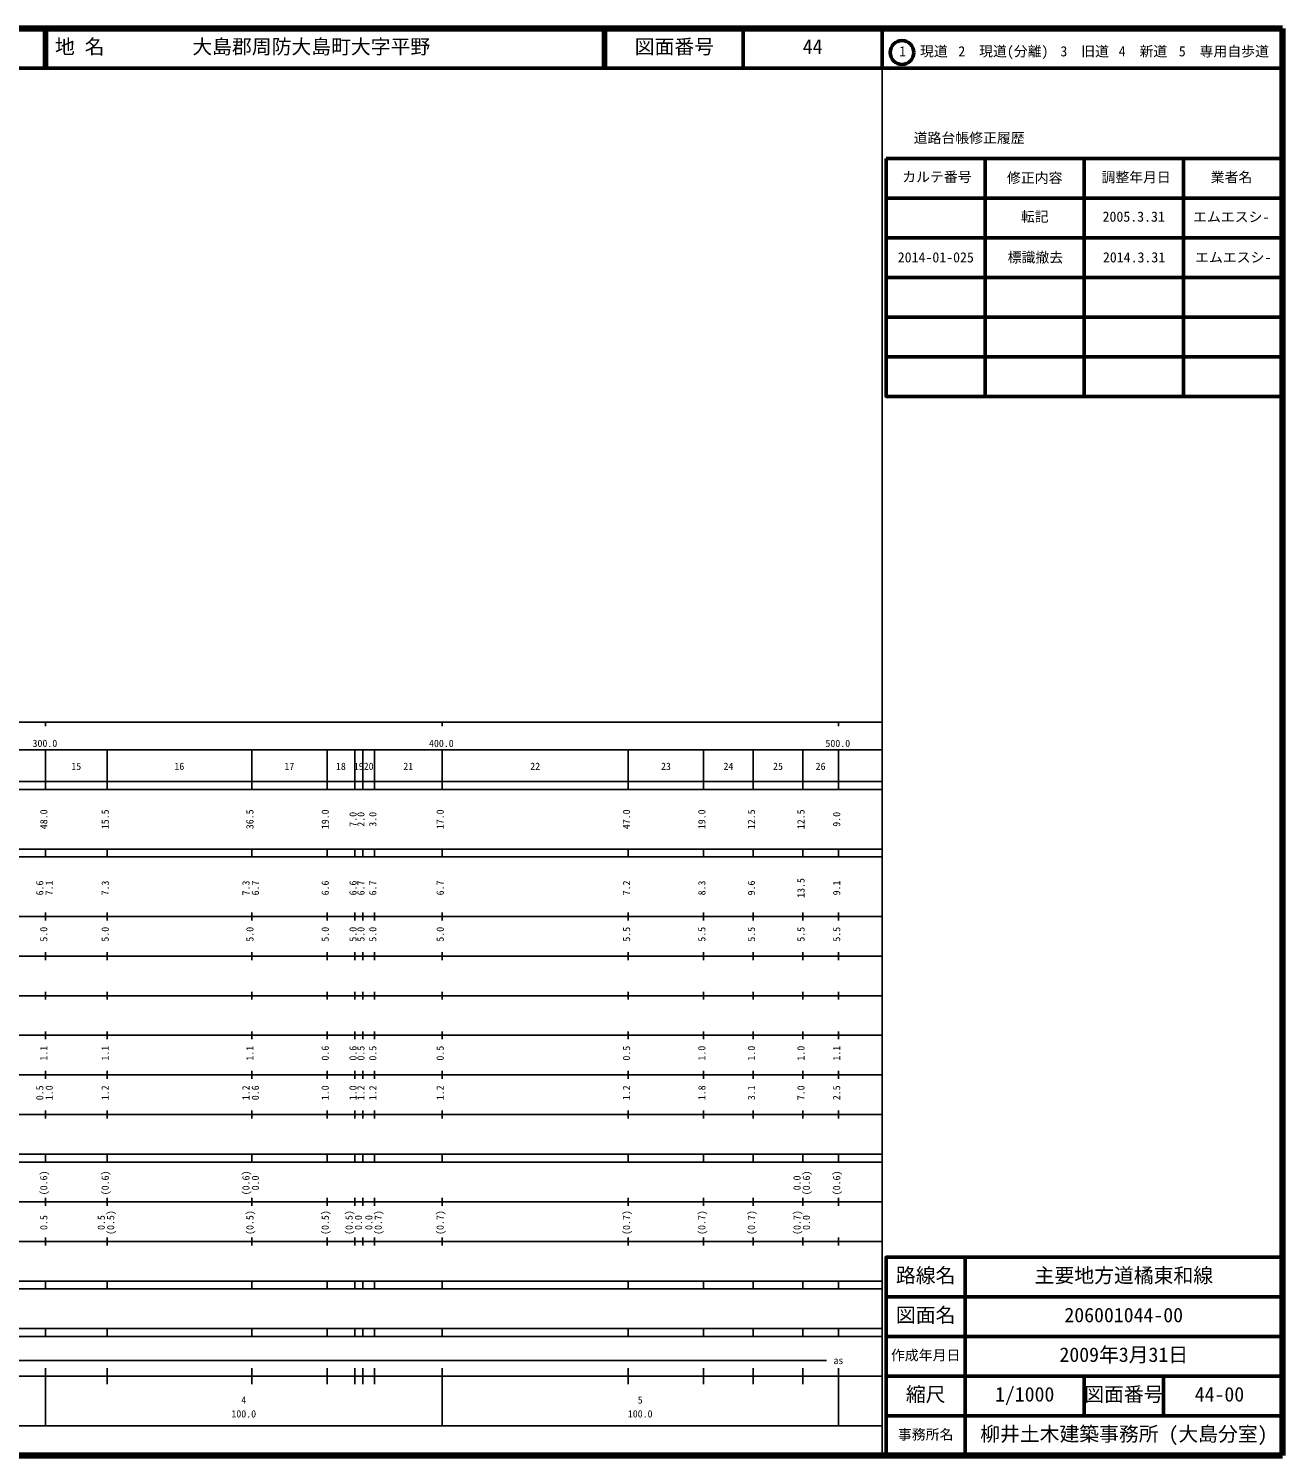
# Model space of a CAD drawing. Units: millimetres on the paper. Extents: x 40 to 680, y 20 to 380.
# Drawn here: x 363.7 to 680, y 20 to 380 of the extents above; entities that cross this region are included whole.
import ezdxf
from ezdxf.enums import TextEntityAlignment as Align

# ---------------------------------------------------------------- set-up
doc = ezdxf.new("R2010")
doc.units = ezdxf.units.MM
for name, color, linetype, lineweight in [('M-TTL', 2, 'Continuous', 140), ('M-TTL-BAND', 7, 'Continuous', 25), ('M-TTL-FRAM', 2, 'Continuous', 50), ('M-TTL-LINE', 7, 'Continuous', 50)]:
    doc.layers.add(name, color=color, linetype=linetype, lineweight=lineweight)
doc.layers.add('M-TTL-TXT', color=7, linetype='Continuous')
doc.styles.add('ＭＳ ゴシック', font='')
doc.styles.get('ＭＳ ゴシック').set_extended_font_data('MS Gothic')

msp = doc.modelspace()

# ---------------------------------------------------------------- linework, layer by layer
at = {"layer": 'M-TTL'}
for p, q in [((680, 380), (40, 380)), ((680, 20), (680, 380)), ((40, 20), (680, 20))]:
    msp.add_line(p, q, dxfattribs=at)
at = {"layer": 'M-TTL-BAND'}
for p, q in [((579, 20), (579, 370)), ((40, 205), (579, 205)), ((368, 205), (368, 204)), ((468, 205), (468, 204)), ((568, 205), (568, 204)), ((68, 198), (579, 198)), ((368, 188), (368, 198)), ((383.5, 188), (383.5, 198)), ((420, 188), (420, 198)), ((439, 188), (439, 198)), ((446, 188), (446, 198)), ((448, 188), (448, 198)), ((451, 188), (451, 198)), ((468, 188), (468, 198)), ((515, 188), (515, 198)), ((534, 188), (534, 198)), ((546.5, 188), (546.5, 198)), ((559, 188), (559, 198)), ((568, 188), (568, 198)), ((40, 190), (579, 190)), ((40, 188), (579, 188)), ((40, 173), (579, 173)), ((368, 171), (368, 173)), ((383.5, 171), (383.5, 173)), ((420, 171), (420, 173)), ((439, 171), (439, 173)), ((446, 171), (446, 173)), ((448, 171), (448, 173)), ((451, 171), (451, 173)), ((468, 171), (468, 173)), ((515, 171), (515, 173)), ((534, 171), (534, 173)), ((546.5, 171), (546.5, 173)), ((559, 171), (559, 173)), ((568, 171), (568, 173)), ((40, 171), (579, 171)), ((40, 156), (579, 156)), ((368, 155), (368, 157)), ((383.5, 155), (383.5, 157)), ((420, 155), (420, 157)), ((439, 155), (439, 157)), ((446, 155), (446, 157)), ((448, 155), (448, 157)), ((451, 155), (451, 157)), ((468, 155), (468, 157)), ((515, 155), (515, 157)), ((534, 155), (534, 157)), ((546.5, 155), (546.5, 157)), ((559, 155), (559, 157)), ((568, 155), (568, 157)), ((46, 146), (579, 146)), ((368, 145), (368, 147)), ((383.5, 145), (383.5, 147)), ((420, 145), (420, 147)), ((439, 145), (439, 147)), ((446, 145), (446, 147)), ((448, 145), (448, 147)), ((451, 145), (451, 147)), ((468, 145), (468, 147)), ((515, 145), (515, 147)), ((534, 145), (534, 147)), ((546.5, 145), (546.5, 147)), ((559, 145), (559, 147)), ((568, 145), (568, 147)), ((368, 135), (368, 137)), ((383.5, 135), (383.5, 137)), ((420, 135), (420, 137)), ((439, 135), (439, 137)), ((446, 135), (446, 137)), ((448, 135), (448, 137)), ((451, 135), (451, 137)), ((468, 135), (468, 137)), ((515, 135), (515, 137)), ((534, 135), (534, 137)), ((546.5, 135), (546.5, 137)), ((559, 135), (559, 137)), ((568, 135), (568, 137)), ((52, 136), (579, 136)), ((46, 126), (579, 126)), ((368, 125), (368, 127)), ((383.5, 125), (383.5, 127)), ((420, 125), (420, 127)), ((439, 125), (439, 127)), ((446, 125), (446, 127)), ((448, 125), (448, 127)), ((451, 125), (451, 127)), ((468, 125), (468, 127)), ((515, 125), (515, 127)), ((534, 125), (534, 127)), ((546.5, 125), (546.5, 127)), ((559, 125), (559, 127)), ((568, 125), (568, 127)), ((52, 116), (579, 116)), ((368, 115), (368, 117)), ((383.5, 115), (383.5, 117)), ((420, 115), (420, 117)), ((439, 115), (439, 117)), ((446, 115), (446, 117)), ((448, 115), (448, 117)), ((451, 115), (451, 117)), ((468, 115), (468, 117)), ((515, 115), (515, 117)), ((534, 115), (534, 117)), ((546.5, 115), (546.5, 117)), ((559, 115), (559, 117)), ((568, 115), (568, 117)), ((46, 106), (579, 106)), ((368, 105), (368, 107)), ((383.5, 105), (383.5, 107)), ((420, 105), (420, 107)), ((439, 105), (439, 107)), ((446, 105), (446, 107)), ((448, 105), (448, 107)), ((451, 105), (451, 107)), ((468, 105), (468, 107)), ((515, 105), (515, 107)), ((534, 105), (534, 107)), ((546.5, 105), (546.5, 107)), ((559, 105), (559, 107)), ((568, 105), (568, 107)), ((40, 96), (579, 96)), ((40, 94), (579, 94)), ((368, 94), (368, 96)), ((383.5, 94), (383.5, 96)), ((420, 94), (420, 96)), ((439, 94), (439, 96)), ((446, 94), (446, 96)), ((448, 94), (448, 96)), ((451, 94), (451, 96)), ((468, 94), (468, 96)), ((515, 94), (515, 96)), ((534, 94), (534, 96)), ((546.5, 94), (546.5, 96)), ((559, 94), (559, 96)), ((568, 94), (568, 96)), ((49, 84), (579, 84)), ((368, 83), (368, 85)), ((383.5, 83), (383.5, 85)), ((420, 83), (420, 85)), ((439, 83), (439, 85)), ((446, 83), (446, 85)), ((448, 83), (448, 85)), ((451, 83), (451, 85)), ((468, 83), (468, 85)), ((515, 83), (515, 85)), ((534, 83), (534, 85)), ((546.5, 83), (546.5, 85)), ((559, 83), (559, 85)), ((568, 83), (568, 85)), ((40, 74), (579, 74)), ((368, 73), (368, 75)), ((383.5, 73), (383.5, 75)), ((420, 73), (420, 75)), ((439, 73), (439, 75)), ((446, 73), (446, 75)), ((448, 73), (448, 75)), ((451, 73), (451, 75)), ((468, 73), (468, 75)), ((515, 73), (515, 75)), ((534, 73), (534, 75)), ((546.5, 73), (546.5, 75)), ((559, 73), (559, 75)), ((568, 73), (568, 75)), ((40, 64), (579, 64)), ((40, 62), (579, 62)), ((368, 62), (368, 64)), ((383.5, 62), (383.5, 64)), ((420, 62), (420, 64)), ((439, 62), (439, 64)), ((446, 62), (446, 64)), ((448, 62), (448, 64)), ((451, 62), (451, 64)), ((468, 62), (468, 64)), ((515, 62), (515, 64)), ((534, 62), (534, 64)), ((546.5, 62), (546.5, 64)), ((559, 62), (559, 64)), ((568, 62), (568, 64)), ((40, 52), (579, 52)), ((368, 50), (368, 52)), ((383.5, 50), (383.5, 52)), ((420, 50), (420, 52)), ((439, 50), (439, 52)), ((446, 50), (446, 52)), ((448, 50), (448, 52)), ((451, 50), (451, 52)), ((468, 50), (468, 52)), ((515, 50), (515, 52)), ((534, 50), (534, 52)), ((546.5, 50), (546.5, 52)), ((559, 50), (559, 52)), ((568, 50), (568, 52)), ((40, 50), (579, 50)), ((71, 44), (565, 44)), ((40, 40), (579, 40)), ((368, 27.5), (368, 42)), ((383.5, 38), (383.5, 42)), ((420, 38), (420, 42)), ((439, 38), (439, 42)), ((446, 38), (446, 42)), ((448, 38), (448, 42)), ((451, 38), (451, 42)), ((468, 27.5), (468, 42)), ((515, 38), (515, 42)), ((534, 38), (534, 42)), ((546.5, 38), (546.5, 42)), ((559, 38), (559, 42)), ((568, 27.5), (568, 42)), ((68, 27.5), (579, 27.5))]:
    msp.add_line(p, q, dxfattribs=at)
at = {"layer": 'M-TTL-FRAM'}
msp.add_line((580, 347.197), (680, 347.197), dxfattribs=at)
for points in [[(580, 347.197), (580, 287.197), (680, 287.197)], [(680, 70), (580, 70), (580, 20)]]:
    msp.add_lwpolyline(points, dxfattribs=at)
at = {"layer": 'M-TTL-LINE'}
for p, q in [((367.75, 380), (367.75, 370)), ((368.25, 380), (368.25, 370)), ((508.747, 380), (508.747, 370)), ((509.247, 380), (509.247, 370)), ((543.996, 380), (543.996, 370)), ((579, 380), (579, 370)), ((40, 370), (680, 370)), ((605, 347.197), (605, 287.197)), ((630, 347.197), (630, 287.197)), ((655, 347.197), (655, 287.197)), ((580, 337.197), (680, 337.197)), ((580, 327.197), (680, 327.197)), ((580, 317.197), (680, 317.197)), ((580, 307.197), (680, 307.197)), ((580, 297.197), (680, 297.197)), ((600, 70), (600, 20)), ((680, 60), (580, 60)), ((680, 50), (580, 50)), ((680, 40), (580, 40)), ((630, 40), (630, 30)), ((650, 40), (650, 30)), ((680, 30), (580, 30))]:
    msp.add_line(p, q, dxfattribs=at)
msp.add_circle((584.031, 373.958), 3, dxfattribs=at)

# ---------------------------------------------------------------- texts
at = {"layer": 'M-TTL-BAND', "style": 'ＭＳ ゴシック'}
for s, p in [('300.0', (364.719, 198.195)), ('400.0', (464.719, 198.195)), ('500.0', (564.719, 198.195)), ('15', (374.5, 192.405)), ('16', (400.5, 192.405)), ('17', (428.25, 192.405)), ('18', (441.25, 192.405)), ('19', (445.75, 192.405)), ('20', (448.25, 192.405)), ('21', (458.25, 192.405)), ('22', (490.25, 192.405)), ('23', (523.25, 192.405)), ('24', (539, 192.405)), ('25', (551.5, 192.405)), ('26', (562.25, 192.405)), ('as', (566.75, 42.5)), ('4', (417.375, 32.523)), ('5', (517.375, 32.523)), ('100.0', (414.875, 29.033)), ('100.0', (514.875, 29.033))]:
    msp.add_text(s, height=1.833, dxfattribs=at).set_placement(p, align=Align.BOTTOM_LEFT)
for s, p in [('48.0', (369, 178)), ('15.5', (384.5, 178)), ('36.5', (421, 178)), ('19.0', (440, 178)), ('7.0', (447, 178.625)), ('2.0', (449, 178.625)), ('3.0', (452, 178.625)), ('17.0', (469, 178)), ('47.0', (516, 178)), ('19.0', (535, 178)), ('12.5', (547.5, 178)), ('12.5', (560, 178)), ('9.0', (569, 178.625)), ('6.6', (368, 161.299)), ('7.1', (370.37, 161.299)), ('7.3', (384.5, 161.299)), ('7.3', (420, 161.299)), ('6.7', (422.37, 161.299)), ('6.6', (440, 161.299)), ('6.6', (447, 161.299)), ('6.7', (449, 161.299)), ('6.7', (452, 161.299)), ('6.7', (469, 161.299)), ('7.2', (516, 161.299)), ('8.3', (535, 161.299)), ('9.6', (547.5, 161.299)), ('13.5', (560, 160.674)), ('9.1', (569, 161.299)), ('5.0', (369, 149.625)), ('5.0', (384.5, 149.625)), ('5.0', (421, 149.625)), ('5.0', (440, 149.625)), ('5.0', (447, 149.625)), ('5.0', (449, 149.625)), ('5.0', (452, 149.625)), ('5.0', (469, 149.625)), ('5.5', (516, 149.625)), ('5.5', (535, 149.625)), ('5.5', (547.5, 149.625)), ('5.5', (560, 149.625)), ('5.5', (569, 149.625)), ('1.1', (369, 119.625)), ('1.1', (384.5, 119.625)), ('1.1', (421, 119.625)), ('0.6', (440, 119.625)), ('0.6', (447, 119.625)), ('0.5', (449, 119.625)), ('0.5', (452, 119.625)), ('0.5', (469, 119.625)), ('0.5', (516, 119.625)), ('1.0', (535, 119.625)), ('1.0', (547.5, 119.625)), ('1.0', (560, 119.625)), ('1.1', (569, 119.625)), ('0.5', (368, 109.625)), ('1.0', (370.37, 109.625)), ('1.2', (384.5, 109.625)), ('1.2', (420, 109.625)), ('0.6', (422.37, 109.625)), ('1.0', (440, 109.625)), ('1.0', (447, 109.625)), ('1.2', (449, 109.625)), ('1.2', (452, 109.625)), ('1.2', (469, 109.625)), ('1.2', (516, 109.625)), ('1.8', (535, 109.625)), ('3.1', (547.5, 109.625)), ('7.0', (560, 109.625)), ('2.5', (569, 109.625)), ('(0.6)', (369, 85.639)), ('(0.6)', (384.5, 85.639)), ('(0.6)', (420, 85.639)), ('0.0', (422.37, 86.889)), ('0.0', (559, 86.889)), ('(0.6)', (561.37, 85.639)), ('(0.6)', (569, 85.639)), ('0.5', (369, 76.889)), ('0.5', (383.5, 76.889)), ('(0.5)', (385.87, 75.639)), ('(0.5)', (421, 75.639)), ('(0.5)', (440, 75.639)), ('(0.5)', (446, 75.639)), ('0.0', (448.37, 76.889)), ('0.0', (451, 76.889)), ('(0.7)', (453.37, 75.639)), ('(0.7)', (469, 75.639)), ('(0.7)', (516, 75.639)), ('(0.7)', (535, 75.639)), ('(0.7)', (547.5, 75.639)), ('(0.7)', (559, 75.639)), ('0.0', (561.37, 76.889))]:
    msp.add_text(s, height=1.833, rotation=90, dxfattribs=at).set_placement(p, align=Align.BOTTOM_LEFT)
at = {"layer": 'M-TTL-TXT', "style": 'ＭＳ ゴシック'}
for s, height, p in [('地 名', 3.666, (370.38, 372.5)), ('大島郡周防大島町大字平野', 3.666, (405.024, 372.5)), ('図面番号', 3.666, (516.621, 372.5)), ('44', 3.666, (558.996, 372.5)), ('1\u3000現道', 2.566, (583.323, 372.208)), ('2\u3000現道(分離)', 2.566, (598.244, 372.208)), ('3\u3000旧道', 2.566, (623.996, 372.208)), ('4\u3000新道', 2.566, (638.699, 372.208)), ('5\u3000専用自歩道', 2.566, (653.853, 372.208)), ('道路台帳修正履歴', 2.566, (586.968, 350.363)), ('カルテ番号', 2.566, (584.089, 340.527)), ('修正内容', 2.566, (610.509, 340.273)), ('調整年月日', 2.566, (634.339, 340.447)), ('業者名', 2.566, (661.884, 340.447)), ('転記', 2.566, (614, 330.495)), ('2005.3.31', 2.566, (634.625, 330.495)), ('エムエスシ-', 2.566, (657.452, 330.439)), ('2014-01-025', 2.566, (582.962, 320.228)), ('標識撤去', 2.566, (610.675, 320.228)), ('2014.3.31', 2.566, (634.712, 320.228)), ('エムエスシ-', 2.566, (657.962, 320.228)), ('路線名', 3.666, (582.5, 62.5)), ('主要地方道橘東和線', 3.666, (617.5, 62.5)), ('図面名', 3.666, (582.5, 52.5)), ('206001044-00', 3.666, (625, 52.5)), ('作成年月日', 2.566, (581.25, 43.25)), ('2009年3月31日', 3.666, (623.75, 42.5)), ('縮尺', 3.666, (585, 32.5)), ('1/1000', 3.666, (607.5, 32.5)), ('図面番号', 3.666, (630, 32.5)), ('44-00', 3.666, (657.875, 32.5)), ('事務所名', 2.566, (583, 23.25)), ('柳井土木建築事務所 (大島分室)', 3.666, (603.75, 22.5))]:
    msp.add_text(s, height=height, dxfattribs=at).set_placement(p, align=Align.BOTTOM_LEFT)

doc.saveas('drawing.dxf')
